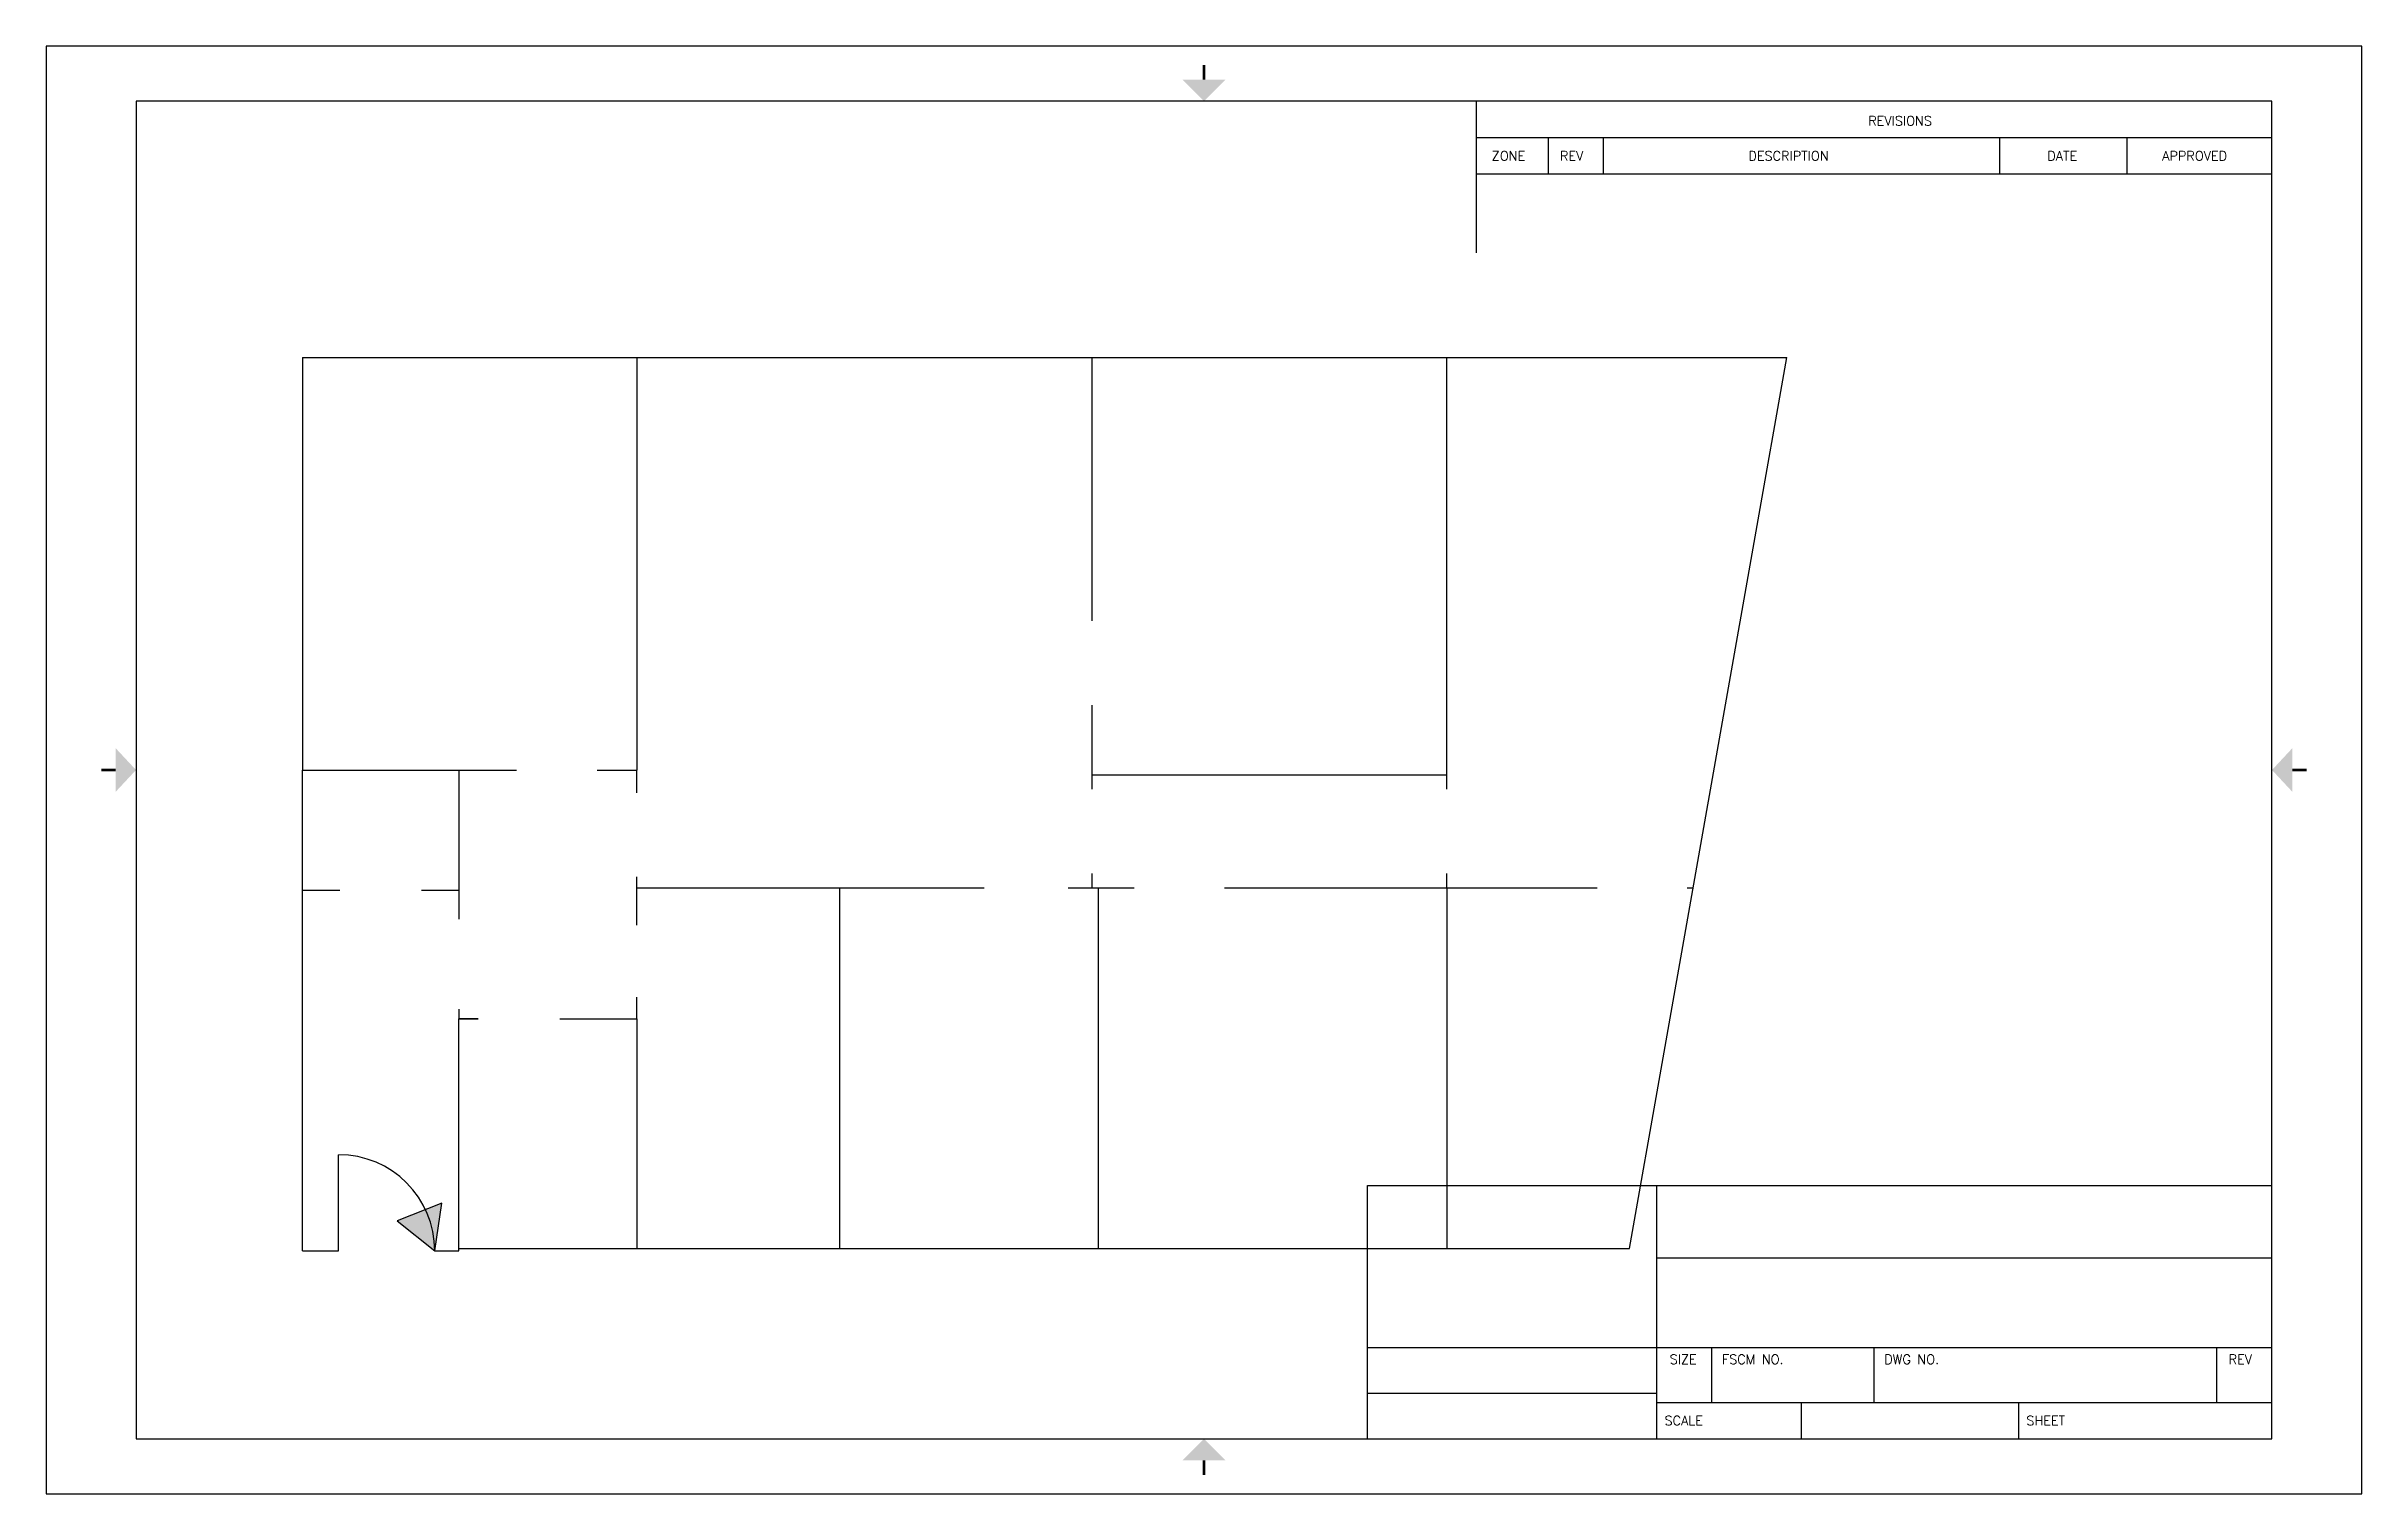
# Paper-space layout 'Layout1' of a CAD drawing. Extents: x 0 to 16, y 0 to 10.
# The model-space entities are those that its viewports show. They can reach past a viewport. Long polylines and large blocks are cut down to what shows.
import ezdxf

# ---------------------------------------------------------------- set-up
doc = ezdxf.new("R2010")
doc.units = 0
doc.header["$MEASUREMENT"] = 0
doc.layers.get('0').update_dxf_attribs({"linetype": 'CONTINUOUS'})
doc.layers.add('TB', color=7, linetype='CONTINUOUS')
doc.styles.add('ADESK1', font='romans')

# ---------------------------------------------------------------- blocks, each defined once
blk = doc.blocks.new('TITLE_BLOCK')
at = {"layer": 'TB'}
for p, q in [((0, 10), (0, 0)), ((16, 10), (0, 10)), ((16, 0), (16, 10)), ((0.62, 9.62), (0.62, 0.38)), ((15.38, 9.62), (0.62, 9.62)), ((9.88, 9.62), (9.88, 8.5727)), ((15.38, 0.38), (15.38, 9.62)), ((9.88, 9.37), (15.38, 9.37)), ((10.38, 9.12), (10.38, 9.37)), ((10.76, 9.12), (10.76, 9.37)), ((13.5, 9.12), (13.5, 9.37)), ((14.38, 9.12), (14.38, 9.37)), ((9.88, 9.12), (15.38, 9.12)), ((9.13, 2.13), (15.38, 2.13)), ((9.13, 0.38), (9.13, 2.13)), ((11.13, 0.38), (11.13, 2.13)), ((11.13, 1.63), (15.38, 1.63)), ((9.13, 1.01), (15.38, 1.01)), ((11.51, 0.63), (11.51, 1.01)), ((12.63, 0.63), (12.63, 1.01)), ((15, 0.63), (15, 1.01)), ((9.13, 0.695), (11.13, 0.695)), ((11.13, 0.63), (15.38, 0.63)), ((12.13, 0.38), (12.13, 0.63)), ((13.63, 0.38), (13.63, 0.63)), ((0.62, 0.38), (15.38, 0.38)), ((0, 0), (16, 0))]:
    blk.add_line(p, q, dxfattribs=at)
at = {"layer": 'TB', "const_width": 0.02}
for points in [[(8, 9.87), (8, 9.77)], [(0.38, 5), (0.48, 5)], [(15.62, 5), (15.52, 5)], [(8, 0.13), (8, 0.23)]]:
    blk.add_lwpolyline(points, dxfattribs=at)
at = {"layer": 'TB'}
for points in [[(7.85, 9.77), (8.15, 9.77), (8, 9.62)], [(0.48, 4.85), (0.48, 5.15), (0.62, 5)], [(15.52, 4.85), (15.52, 5.15), (15.38, 5)], [(7.85, 0.23), (8.15, 0.23), (8, 0.38)]]:
    blk.add_solid(points, dxfattribs=at)
at = {"color": 0, "style": 'ADESK1', "flags": 8}
for tag, p in [('FNAME', (-0.05, 6)), ('REVDATE', (-0.05, 3)), ('USER', (-0.05, 0))]:
    blk.add_attdef(tag, p, '', height=0.15, rotation=90, dxfattribs=at)
at = {"layer": 'TB', "style": 'ADESK1'}
for s, p in [('REVISIONS', (12.5902, 9.4525)), ('ZONE', (9.9887, 9.2103)), ('REV', (10.4601, 9.2103)), ('DESCRIPTION', (11.762, 9.2103)), ('DATE', (13.8277, 9.2103)), ('APPROVED', (14.6214, 9.2103)), ('SIZE', (11.2179, 0.8959)), ('FSCM NO.', (11.5789, 0.8959)), ('DWG NO.', (12.701, 0.8959)), ('REV', (15.0805, 0.8959)), ('SCALE', (11.1823, 0.4725)), ('SHEET', (13.6828, 0.4725))]:
    blk.add_text(s, height=0.065, dxfattribs=at).set_placement(p)
at = {"layer": 'TB', "style": 'ADESK1', "flags": 9}
for tag in ['MAXY', 'MAXX', 'MINY', 'MINX']:
    blk.add_attdef(tag, (0, 0), '', height=0.065, dxfattribs=at)

msp = doc.modelspace()

# ---------------------------------------------------------------- hatches: boundary and pattern name
h = msp.add_hatch(color=4)
h.paths.add_polyline_path([(2.023, 1.843), (1.786, 1.75), (2.1, 1.5, 0.111374)])
h.paths.add_polyline_path([(2.159, 1.897), (2.023, 1.843, -0.111374), (2.1, 1.5)])

# ---------------------------------------------------------------- linework, layer by layer
for p, q in [((1, 8.93), (1, 5.5)), ((1, 8.93), (13.348, 8.93)), ((3.78, 8.93), (3.78, 5.5)), ((7.57, 6.74), (7.57, 8.93)), ((10.52, 5.34), (10.52, 8.93)), ((12.041, 1.52), (13.348, 8.93)), ((7.57, 5.34), (7.57, 6.04)), ((1, 4.5), (1, 5.5)), ((1, 5.5), (2.78, 5.5)), ((2.3, 5.5), (2.3, 4.26)), ((3.45, 5.5), (3.78, 5.5)), ((3.78, 5.31), (3.78, 5.5)), ((7.57, 5.34), (7.57, 5.46)), ((7.57, 5.46), (10.52, 5.46)), ((7.57, 4.52), (7.57, 4.64)), ((10.52, 4.52), (10.52, 4.64)), ((1, 1.5), (1, 4.5)), ((1, 4.5), (1.31, 4.5)), ((1.99, 4.5), (2.3, 4.5)), ((3.78, 4.21), (3.78, 4.61)), ((3.78, 4.52), (5.47, 4.52)), ((5.47, 1.52), (5.47, 4.52)), ((5.47, 4.52), (6.67, 4.52)), ((7.37, 4.52), (7.57, 4.52)), ((7.57, 4.52), (7.92, 4.52)), ((7.62, 4.52), (7.62, 1.52)), ((8.67, 4.52), (10.52, 4.52)), ((10.52, 4.52), (10.52, 1.52)), ((10.52, 4.52), (11.77, 4.52)), ((12.52, 4.52), (12.57, 4.52)), ((2.3, 3.51), (2.3, 3.43)), ((3.78, 3.43), (3.78, 3.61)), ((2.3, 3.43), (2.46, 3.43)), ((2.46, 3.43), (2.3, 3.43)), ((2.3, 1.5), (2.3, 3.43)), ((3.14, 3.43), (3.78, 3.43)), ((3.78, 3.43), (3.78, 1.52)), ((1, 1.5), (1.3, 1.5)), ((2.1, 1.5), (2.2, 1.5)), ((2.2, 1.5), (2.3, 1.5)), ((2.3, 1.52), (12.041, 1.52))]:
    msp.add_line(p, q)
at = {"color": 4}
msp.add_line((1.3, 1.5), (1.3, 2.3), dxfattribs=at)
msp.add_lwpolyline([(2.1, 1.5), (2.159, 1.897), (1.786, 1.75)], close=True, dxfattribs=at)
msp.add_arc((1.3, 1.5), 0.8, 0, 90, dxfattribs=at)

psp = doc.layouts.get("Layout1")

# ---------------------------------------------------------------- block references
psp.add_blockref('TITLE_BLOCK', (0, 0))

# ---------------------------------------------------------------- viewports
at = {"layer": '0', "view_target_point": (-108, 0)}
psp.add_viewport(center=(8, 5), size=(14.76, 9.24), view_center_point=(116.5, 5.5), view_height=11.12476, dxfattribs=at)

doc.saveas('drawing.dxf')
